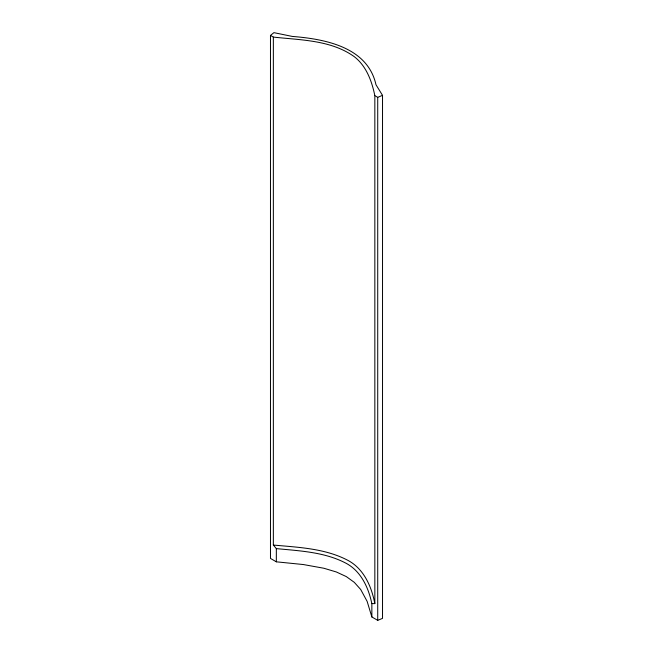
<?xml version="1.0" encoding="UTF-8"?>
<svg xmlns="http://www.w3.org/2000/svg" width="653" height="653" viewBox="0 0 653 653"><rect width="100%" height="100%" fill="white"/><g stroke="black" fill="none" stroke-linecap="round" stroke-linejoin="round"><path stroke-width="0.98" d="M270.473 35.425L273.909 32.65L292.266 36.421C324.876 39.009 367.623 46.934 375.989 84.759L382.527 95.362L382.527 618.367L377.72 620.35L371.859 616.963L367.133 601.372L360.701 589.504L354.269 582.329L346.286 576.583L336.336 571.971L323.904 568.257L303.351 564.543L276.333 561.817L270.473 558.429L270.473 35.425L273.354 37.09C300.584 40.094 331.038 39.972 354.252 56.656C366.317 66.002 371.826 81.062 374.806 95.526M371.818 603.584L374.838 603.633L374.838 95.656L377.72 97.338L382.527 95.362M273.354 37.09L273.354 545.043C298.641 547.385 325.357 548.365 348.245 560.543C363.999 569.081 371.573 586.68 374.806 603.478M273.354 545.043L276.333 548.61C300.054 550.92 325.096 552.014 346.531 563.515C361.199 571.555 368.537 587.831 371.81 603.527M377.72 97.338L377.72 620.35M371.859 603.756L371.859 616.963M276.333 548.61L276.333 561.817"/></g></svg>
